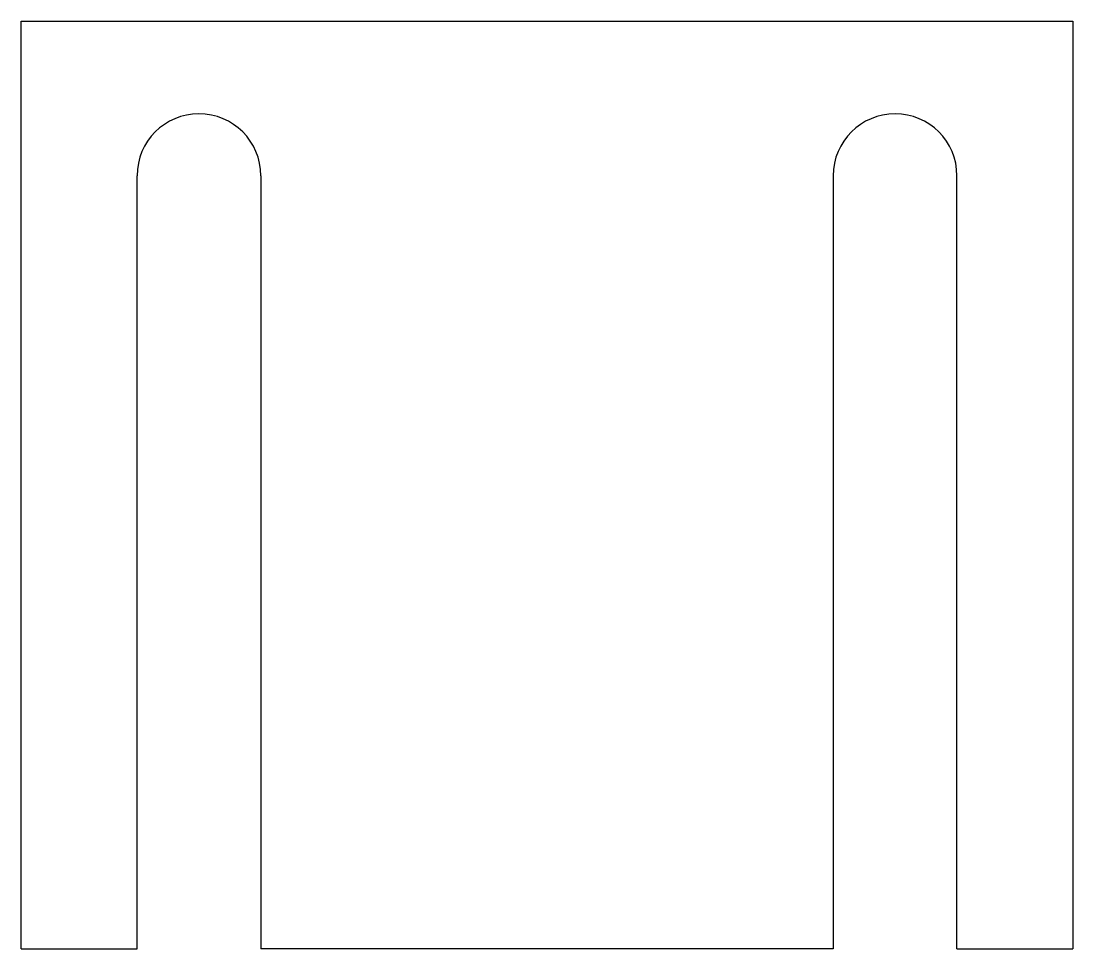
# Model space of a CAD drawing. Header units: millimetres. Extents: x 2263 to 2399, y 1154 to 1274.
import ezdxf

# ---------------------------------------------------------------- set-up
doc = ezdxf.new("R2010")
doc.units = ezdxf.units.MM

msp = doc.modelspace()

# ---------------------------------------------------------------- linework, layer by layer
for p, q in [((2263.11, 1153.93), (2263.11, 1273.93)), ((2263.11, 1273.93), (2399.11, 1273.93)), ((2399.11, 1273.93), (2399.11, 1153.93)), ((2278.11, 1153.93), (2278.11, 1253.93)), ((2294.11, 1253.93), (2294.11, 1153.93)), ((2368.11, 1253.93), (2368.11, 1153.93)), ((2384.11, 1153.93), (2384.11, 1253.93)), ((2263.11, 1153.93), (2278.11, 1153.93)), ((2368.11, 1153.93), (2294.11, 1153.93)), ((2384.11, 1153.93), (2399.11, 1153.93))]:
    msp.add_line(p, q)
for centre in [(2286.11, 1253.93), (2376.11, 1253.93)]:
    msp.add_arc(centre, 8, 0, 180)

doc.saveas('drawing.dxf')
